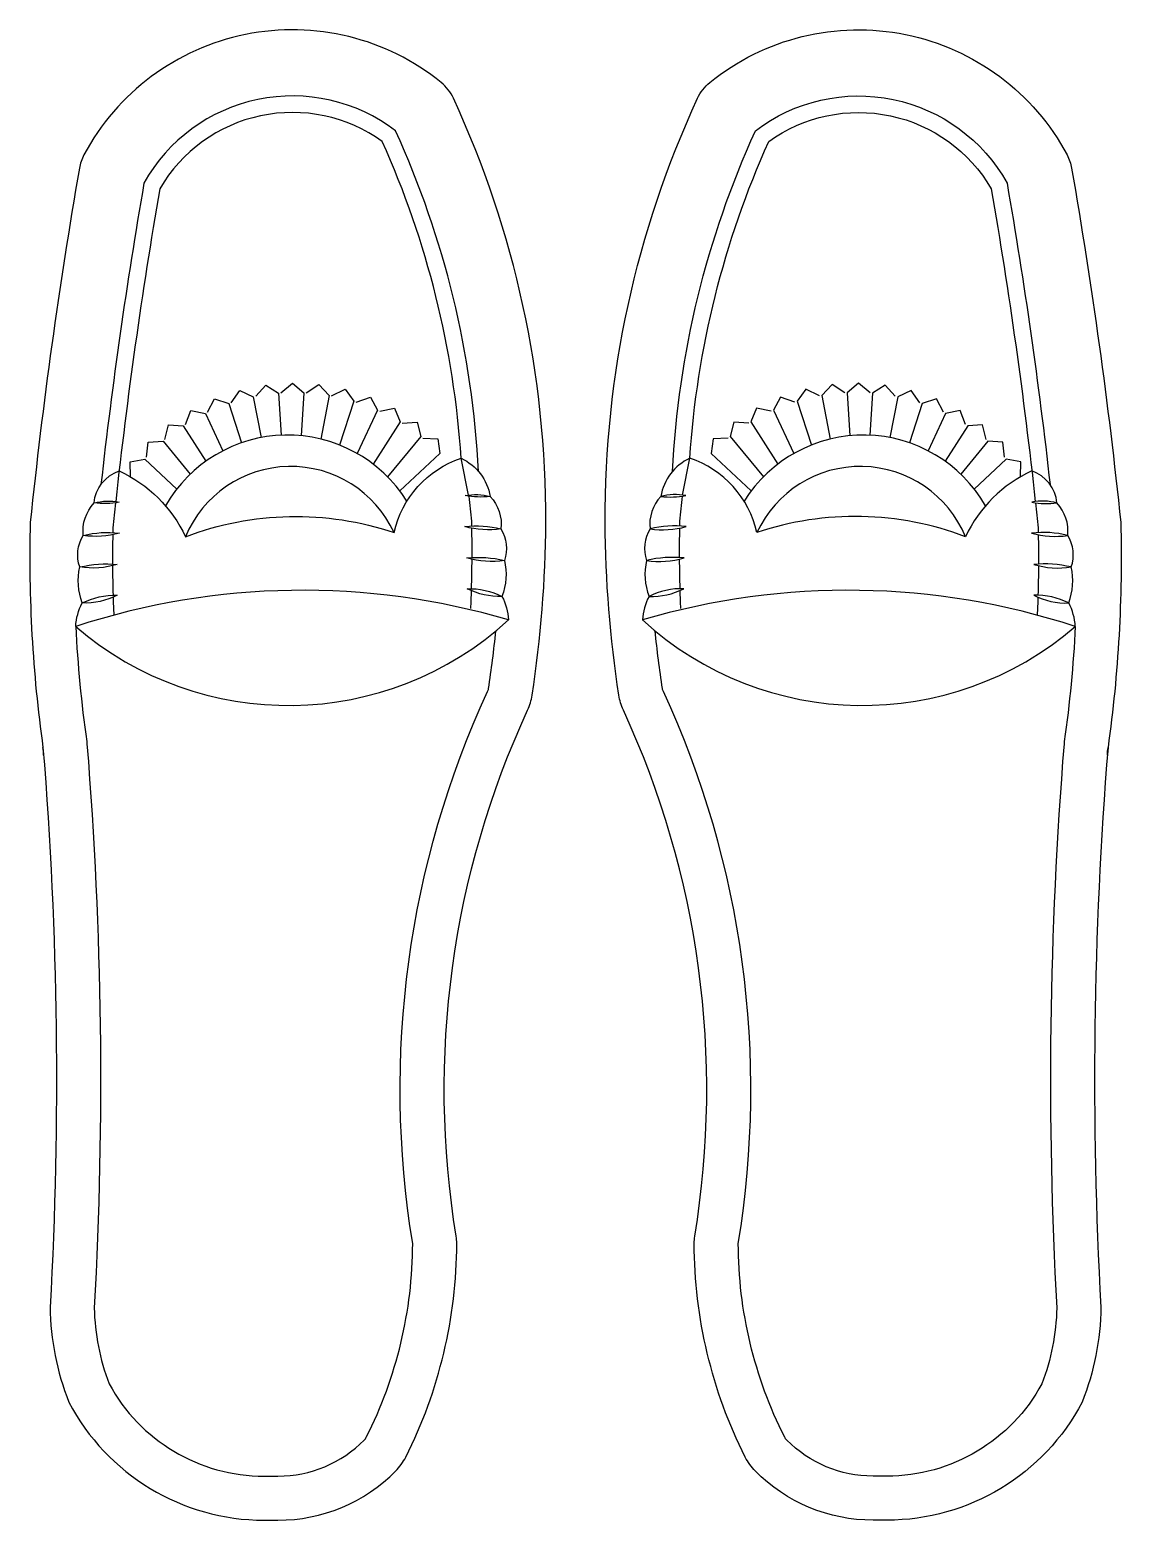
# Model space of a CAD drawing. Extents: x 15.348 to 15.546, y 9.458 to 9.729.
import ezdxf

# ---------------------------------------------------------------- set-up
doc = ezdxf.new("R2010")
doc.units = 0
doc.layers.add('ACES', color=7, linetype='CONTINUOUS')
doc.layers.add('ACES-I', color=251, linetype='CONTINUOUS')

msp = doc.modelspace()

# ---------------------------------------------------------------- linework, layer by layer
at = {"layer": 'ACES', "color": 0}
for points in [[(15.35060309716395, 9.59713017602789, 0.0434691639590665), (15.35048262052599, 9.598513328798637, -0.03405042363572906), (15.35177199423236, 9.496971154231101, 0.09030780484275154), (15.35517581296251, 9.47972568823248, 0.2789020365297868), (15.39060309716395, 9.458297374588591), (15.39310309716396, 9.458297374588591, 0.2007049989933992), (15.41446206534243, 9.467230944460281, 0.07787211473828486), (15.41626874728498, 9.469745262432346, 0.1169480411350485), (15.42554376448973, 9.508517852946454, 0.04123081959932539), (15.42543791426545, 9.50983073992577, -0.1499664422800005), (15.43839251488563, 9.605314976294883, 0.07000639566603789), (15.43919676609309, 9.607982993154234, 0.03669799736196944), (15.44169976970816, 9.639349049476953, 0.109405278441073), (15.42494165642992, 9.71632047640689, 0.1147413894672816), (15.42271742229261, 9.719181638242569, 0.4717137829755393), (15.3579061215885, 9.706042717722292, 0.07948310476511784), (15.35708562036377, 9.70365211270567, 0.01718242345694651), (15.34817948088055, 9.639349049476952, 0.04136727116282504), (15.35048262052599, 9.598513328798637)], [(15.54354339210414, 9.59713017602789, -0.0434691639590665), (15.5436638687421, 9.598513328798637, 0.03405042363572906), (15.54237449503574, 9.496971154231101, -0.09030780484275154), (15.53897067630559, 9.47972568823248, -0.2789020365297868), (15.50354339210415, 9.458297374588591), (15.50104339210414, 9.458297374588591, -0.2007049989933992), (15.47968442392567, 9.467230944460281, -0.07787211473828486), (15.47787774198312, 9.469745262432346, -0.1169480411350485), (15.46860272477836, 9.508517852946454, -0.04123081959932539), (15.46870857500264, 9.50983073992577, 0.1499664422800005), (15.45575397438246, 9.605314976294883, -0.07000639566603789), (15.45494972317501, 9.607982993154234, -0.03669799736196944), (15.45244671955994, 9.639349049476953, -0.109405278441073), (15.46920483283818, 9.71632047640689, -0.1147413894672816), (15.47142906697549, 9.719181638242569, -0.4717137829755393), (15.5362403676796, 9.706042717722292, -0.07948310476511784), (15.53706086890433, 9.70365211270567, -0.01718242345694651), (15.54596700838755, 9.639349049476952, -0.04136727116282504), (15.5436638687421, 9.598513328798637)]]:
    msp.add_lwpolyline(points, format="xyb", dxfattribs=at)
at = {"layer": 'ACES-I', "color": 0}
for p, q in [((15.42766011149799, 9.644321616317221), (15.42633821107689, 9.651005532607716)), ((15.46648637777011, 9.644321616317221), (15.46780827819121, 9.651005532607716))]:
    msp.add_line(p, q, dxfattribs=at)
for points in [[(15.42948374699456, 9.648593951480214, 0.0943218769545404), (15.41444341213092, 9.710424427157061, 0.4566342596464209), (15.36879597730086, 9.700948823021694, 0.01481914342956771), (15.3609917890826, 9.646221203307718, 0.01716499774656058)], [(15.46466274227354, 9.648593951480214, -0.0943218769545404), (15.47970307713718, 9.710424427157061, -0.4566342596464209), (15.52535051196724, 9.700948823021694, -0.01481914342956771), (15.5331547001855, 9.646221203307718, -0.01716499774656058)], [(15.42633821107689, 9.651005532607716, 0.08928720941883349), (15.41202979311464, 9.708480409723276, 0.4432618617099092), (15.37166271130783, 9.69991997236661, 0.01542267727293162), (15.36366754505941, 9.643133441795511, 0.01703725609794575)], [(15.46780827819121, 9.651005532607716, -0.08928720941883349), (15.48211669615346, 9.708480409723276, -0.4432618617099092), (15.52248377796027, 9.69991997236661, -0.01542267727293162), (15.53047894420869, 9.643133441795511, -0.01703725609794575)], [(15.35641148907673, 9.620486924419918, -0.112459028293115), (15.35761317423155, 9.624737720297524, -0.1471046008204942), (15.35715341427036, 9.63127137067332, -0.2284660568848614), (15.35778776219155, 9.636976327596319, -0.2192261180036219), (15.35974008737982, 9.642884404180972, -0.2911356429099154), (15.36429476383996, 9.648707786376566, -0.1761017010526434), (15.37632833444611, 9.636769590484466, -0.1738363810764359), (15.41416490347151, 9.637526226896718, -0.262540553252676), (15.42633821107689, 9.651005532607716, -0.2435144975938642), (15.43160552105411, 9.644075092616957, -0.2192261180036218), (15.43355784624238, 9.638167016032304, -0.2284660568848616), (15.43419219416358, 9.632462059109304, -0.147104600820494), (15.43373243420239, 9.62592840873351, -0.112459028293115), (15.43493411935721, 9.621677612855903)], [(15.53773500019137, 9.620486924419918, 0.112459028293115), (15.53653331503655, 9.624737720297524, 0.1471046008204942), (15.53699307499774, 9.63127137067332, 0.2284660568848614), (15.53635872707654, 9.636976327596319, 0.2192261180036219), (15.53440640188828, 9.642884404180972, 0.2911356429099154), (15.52985172542814, 9.648707786376566, 0.1761017010526434), (15.51781815482199, 9.636769590484466, 0.1738363810764359), (15.47998158579659, 9.637526226896718, 0.262540553252676), (15.46780827819121, 9.651005532607716, 0.2435144975938642), (15.46254096821399, 9.644075092616957, 0.2192261180036218), (15.46058864302572, 9.638167016032304, 0.2284660568848616), (15.45995429510452, 9.632462059109304, 0.147104600820494), (15.46041405506571, 9.62592840873351, 0.112459028293115), (15.45921236991089, 9.621677612855903)], [(15.36364472931951, 9.642924794853897, 0.001227951966213341), (15.36315994556106, 9.638383587758746, 0.0009305946188079939), (15.36314087001794, 9.63751796300065, 0.04075308581036457)], [(15.42770087911443, 9.644115483289882, -0.001227951966213341), (15.42818566287287, 9.63957427619473, -0.0009305946188079939), (15.428204738416, 9.638708651436636, -0.04075308581036457)], [(15.46644561015367, 9.644115483289882, 0.001227951966213341), (15.46596082639523, 9.63957427619473, 0.0009305946188079939), (15.4659417508521, 9.638708651436636, 0.04075308581036457)], [(15.53050175994859, 9.642924794853897, -0.001227951966213341), (15.53098654370704, 9.638383587758746, -0.0009305946188079939), (15.53100561925016, 9.63751796300065, -0.04075308581036457)], [(15.36313335247195, 9.637129230709583, 0.00572348547327322), (15.36309579225351, 9.631804342580924, 0.04075308581036457)], [(15.42821225596199, 9.638319919145568, -0.00572348547327322), (15.42824981618043, 9.63299503101691, -0.04075308581036457)], [(15.46593423330611, 9.638319919145568, 0.00572348547327322), (15.46589667308767, 9.63299503101691, 0.04075308581036457)], [(15.53101313679615, 9.637129230709583, -0.00572348547327322), (15.53105069701459, 9.631804342580924, -0.04075308581036457)], [(15.3630972968844, 9.631505543704879, 0.005762808500127275), (15.36318952986052, 9.626144733521096, 0.04075308581036457)], [(15.42824831154953, 9.632696232140864, -0.005762808500127275), (15.42815607857341, 9.627335421957081, -0.04075308581036457)], [(15.46589817771857, 9.632696232140864, 0.005762808500127275), (15.46599041069469, 9.627335421957081, 0.04075308581036457)], [(15.53104919238369, 9.631505543704879, -0.005762808500127275), (15.53095695940758, 9.626144733521096, -0.04075308581036457)], [(15.36319990807417, 9.625792859264179, 0.003501467161822233), (15.36332121600615, 9.622537354240704, 0.04075308581036457)], [(15.42814570035977, 9.626983547700164, -0.003501467161822233), (15.42802439242778, 9.623728042676689, -0.04075308581036457)], [(15.46600078890833, 9.626983547700164, 0.003501467161822233), (15.46612209684032, 9.623728042676689, 0.04075308581036457)], [(15.53094658119393, 9.625792859264179, -0.003501467161822233), (15.53082527326195, 9.622537354240704, -0.04075308581036457)], [(15.35641148907673, 9.620486924419918, 0.02188000793910565), (15.35840543002755, 9.599621971934223), (15.35845653839105, 9.599158800627086, -0.03395294331753564), (15.35977593725544, 9.496821752215428, 0.0859868453492059), (15.36246206338436, 9.48306312968391, 0.2753095218411488), (15.39060309716395, 9.46629737458859), (15.39310309716396, 9.46629737458859, 0.2007049989934596), (15.40876634049484, 9.472848659161167, 0.0778721147380723), (15.40912767688335, 9.47335152275558, 0.1169480411350331), (15.4175437799339, 9.508533572567469, -0.1499664422800114), (15.43112936212074, 9.608668573157017, 0.07000639566597174), (15.43129021236223, 9.609202176528902, 0.0127746499225596), (15.43263209086673, 9.619674091219135)], [(15.53773500019137, 9.620486924419918, -0.02188000793910565), (15.53574105924055, 9.599621971934223), (15.53568995087705, 9.599158800627086, 0.03395294331753564), (15.53437055201266, 9.496821752215428, -0.0859868453492059), (15.53168442588374, 9.48306312968391, -0.2753095218411488), (15.50354339210415, 9.46629737458859), (15.50104339210414, 9.46629737458859, -0.2007049989934596), (15.48538014877326, 9.472848659161167, -0.0778721147380723), (15.48501881238475, 9.47335152275558, -0.1169480411350331), (15.47660270933419, 9.508533572567469, 0.1499664422800114), (15.46301712714736, 9.608668573157017, -0.07000639566597174), (15.46285627690587, 9.609202176528902, -0.0127746499225596), (15.46151439840136, 9.619674091219135)]]:
    msp.add_lwpolyline(points, format="xyb", dxfattribs=at)
for points in [[(15.3890732900791, 9.662247329825146), (15.39091088431309, 9.664275391791875), (15.39318293150997, 9.662817546754031), (15.39365652636252, 9.65518397750039)], [(15.39364095585229, 9.662851981055006), (15.39571824367104, 9.664633739520053), (15.39778965866451, 9.66290262700377), (15.39729156178739, 9.655094040530187)], [(15.39824838711038, 9.66287938410812), (15.40053260844408, 9.664386739676118), (15.4023707237823, 9.662409660359902), (15.40085355930113, 9.654493835618094)], [(15.40282292191009, 9.662329106821975), (15.40527805322377, 9.663538287595163), (15.40685388072982, 9.661346421200875), (15.4042668115824, 9.65340775353196)], [(15.49132356735801, 9.662329106821975), (15.48886843604433, 9.663538287595163), (15.48729260853828, 9.661346421200875), (15.4898796776857, 9.65340775353196)], [(15.49589810215772, 9.66287938410812), (15.49361388082402, 9.664386739676118), (15.4917757654858, 9.662409660359902), (15.49329292996697, 9.654493835618094)], [(15.50050553341581, 9.662851981055006), (15.49842824559706, 9.664633739520053), (15.49635683060358, 9.66290262700377), (15.49685492748071, 9.655094040530187)], [(15.505073199189, 9.662247329825146), (15.50323560495501, 9.664275391791875), (15.50096355775813, 9.662817546754031), (15.50048996290558, 9.65518397750039)], [(15.3803436311012, 9.659353378844301), (15.38161913543155, 9.661774716617707), (15.38418235340571, 9.660927707623541), (15.38648992905406, 9.653804635110722)], [(15.38461742460864, 9.66107496612964), (15.38618634529907, 9.663317347849336), (15.38862319315781, 9.662155761377047), (15.39002868864367, 9.6547529032093)], [(15.40729241710492, 9.661209827398093), (15.40987973951115, 9.662101763873352), (15.4111684274439, 9.659729677443387), (15.40746267004839, 9.651872297159526)], [(15.48685407216318, 9.661209827398093), (15.48426674975695, 9.662101763873352), (15.4829780618242, 9.659729677443387), (15.48668381921971, 9.651872297159526)], [(15.50952906465946, 9.66107496612964), (15.50796014396903, 9.663317347849336), (15.50552329611029, 9.662155761377047), (15.50411780062443, 9.6547529032093)], [(15.5138028581669, 9.659353378844301), (15.51252735383655, 9.661774716617707), (15.50996413586239, 9.660927707623541), (15.50765656021404, 9.653804635110722)], [(15.37631930983341, 9.657109718429046), (15.37728128233845, 9.65967182631304), (15.37993044694938, 9.659152752634812), (15.3831207080878, 9.652357760781216)], [(15.41158638608571, 9.65953919754161), (15.41426509596455, 9.660099823347906), (15.41524632094547, 9.657584926102286), (15.41038158259722, 9.649934049263086)], [(15.48256010318239, 9.65953919754161), (15.47988139330355, 9.660099823347906), (15.47890016832263, 9.657584926102286), (15.48376490667088, 9.649934049263086)], [(15.51782717943469, 9.657109718429046), (15.51686520692965, 9.65967182631304), (15.51421604231872, 9.659152752634812), (15.5110257811803, 9.652357760781216)], [(15.37260792675569, 9.65437936874892), (15.37324119655436, 9.657041840771642), (15.37593452889362, 9.656858888511339), (15.37999701030131, 9.65044511236501)], [(15.41563711039653, 9.657343564083355), (15.41836496289301, 9.657564037816822), (15.41902325041801, 9.654945991187432), (15.41297454201981, 9.647647299676116)], [(15.47850937887156, 9.657343564083355), (15.47578152637509, 9.657564037816822), (15.47512323885009, 9.654945991187432), (15.48117194724829, 9.647647299676116)], [(15.52153856251241, 9.65437936874892), (15.52090529271374, 9.657041840771642), (15.51821196037448, 9.656858888511339), (15.51414947896679, 9.65044511236501)], [(15.36926801259624, 9.651205389049412), (15.36956259264552, 9.653926236436579), (15.3722576172532, 9.654082290860636), (15.37718748945502, 9.648112529609982)], [(15.41938070769523, 9.654657553474564), (15.42211468294594, 9.654534398132721), (15.42243965142749, 9.651854490278854), (15.41520389813061, 9.645071504998649)], [(15.47476578157287, 9.654657553474564), (15.47203180632216, 9.654534398132721), (15.47170683784061, 9.651854490278854), (15.47894259113749, 9.645071504998649)], [(15.52487847667186, 9.651205389049412), (15.52458389662258, 9.653926236436579), (15.5218888720149, 9.654082290860636), (15.51695899981308, 9.648112529609982)], [(15.36635223979654, 9.647637834886426), (15.36630348439307, 9.650374148249387), (15.36895769912117, 9.650866748286314), (15.37475099364874, 9.645416987954762)], [(15.52779424947156, 9.647637834886426), (15.52784300487503, 9.650374148249387), (15.52518879014693, 9.650866748286314), (15.51939549561936, 9.645416987954762)]]:
    msp.add_lwpolyline(points, dxfattribs=at)
for points in [[(15.35974008737982, 9.642884404180972, -0.1172988574534711), (15.36428739258672, 9.643026909298037, -0.07374898326989232)], [(15.43160552105411, 9.644075092616957, -0.07374898326989232), (15.42705821584722, 9.644217597734022, -0.1172988574534709)], [(15.46254096821399, 9.644075092616957, 0.07374898326989232), (15.46708827342088, 9.644217597734022, 0.1172988574534709)], [(15.53440640188828, 9.642884404180972, 0.1172988574534711), (15.52985909668138, 9.643026909298037, 0.07374898326989232)], [(15.35778776219155, 9.63697632759632, -0.09607615943399708), (15.36434200153207, 9.637408689111515, -0.09964116486009791)], [(15.43355784624238, 9.638167016032305, -0.09964116486009791), (15.42700360690186, 9.6385993775475, -0.09607615943399708)], [(15.46058864302572, 9.638167016032305, 0.09964116486009791), (15.46714288236624, 9.6385993775475, 0.09607615943399708)], [(15.53635872707654, 9.63697632759632, 0.09607615943399708), (15.52980448773603, 9.637408689111515, 0.09964116486009791)], [(15.35715341427036, 9.63127137067332, -0.08135427805773174), (15.36396669286269, 9.631740740911539, -0.1128900700755499)], [(15.42737891557125, 9.632931429347524, -0.08135427805773181), (15.43419219416358, 9.632462059109304, -0.1128900700755499)], [(15.46676757369685, 9.632931429347524, 0.08135427805773181), (15.45995429510452, 9.632462059109304, 0.1128900700755499)], [(15.53699307499774, 9.63127137067332, 0.08135427805773174), (15.53017979640541, 9.631740740911539, 0.1128900700755499)], [(15.35761317423155, 9.624737720297526, -0.1283527065461536), (15.36392994601931, 9.626138698507171, -0.1285732629564693)], [(15.42741566241462, 9.627329386943156, -0.1283527065461536), (15.43373243420239, 9.625928408733511, -0.1285732629564693)], [(15.46673082685347, 9.627329386943156, 0.1283527065461536), (15.46041405506571, 9.625928408733511, 0.1285732629564693)], [(15.53653331503655, 9.624737720297526, 0.1283527065461536), (15.53021654324879, 9.626138698507171, 0.1285732629564693)]]:
    msp.add_lwpolyline(points, format="xyb", close=True, dxfattribs=at)
for centre, radius, start, end in [((15.39484471990757, 9.629703243978373), 0.02550842183908027, 31.96464950456816, 150.2449422157334), ((15.49930176936053, 9.629703243978373), 0.02550842183908027, 29.75505778426657, 148.0353504954319), ((15.39541231026855, 9.628862303376712), 0.02065728255594443, 24.79750477323737, 157.493733397922), ((15.49873417899954, 9.628862303376712), 0.02065728255594443, 22.50626660207831, 155.2024952267599), ((15.39759417006308, 9.49437347109843), 0.1326673144444197, 73.65290549705719, 108.0845858153326), ((15.49655231920502, 9.49437347109843), 0.1326673144444197, 71.91541418466744, 106.3470945029428), ((15.39500331126104, 9.66523348928046), 0.05908962520040446, 229.2237648152067, 312.5137264971828), ((15.49914317800706, 9.66523348928046), 0.05908962520040446, 227.4862735028172, 310.7762351847933)]:
    msp.add_arc(centre, radius, start, end, dxfattribs=at)

doc.saveas('drawing.dxf')
